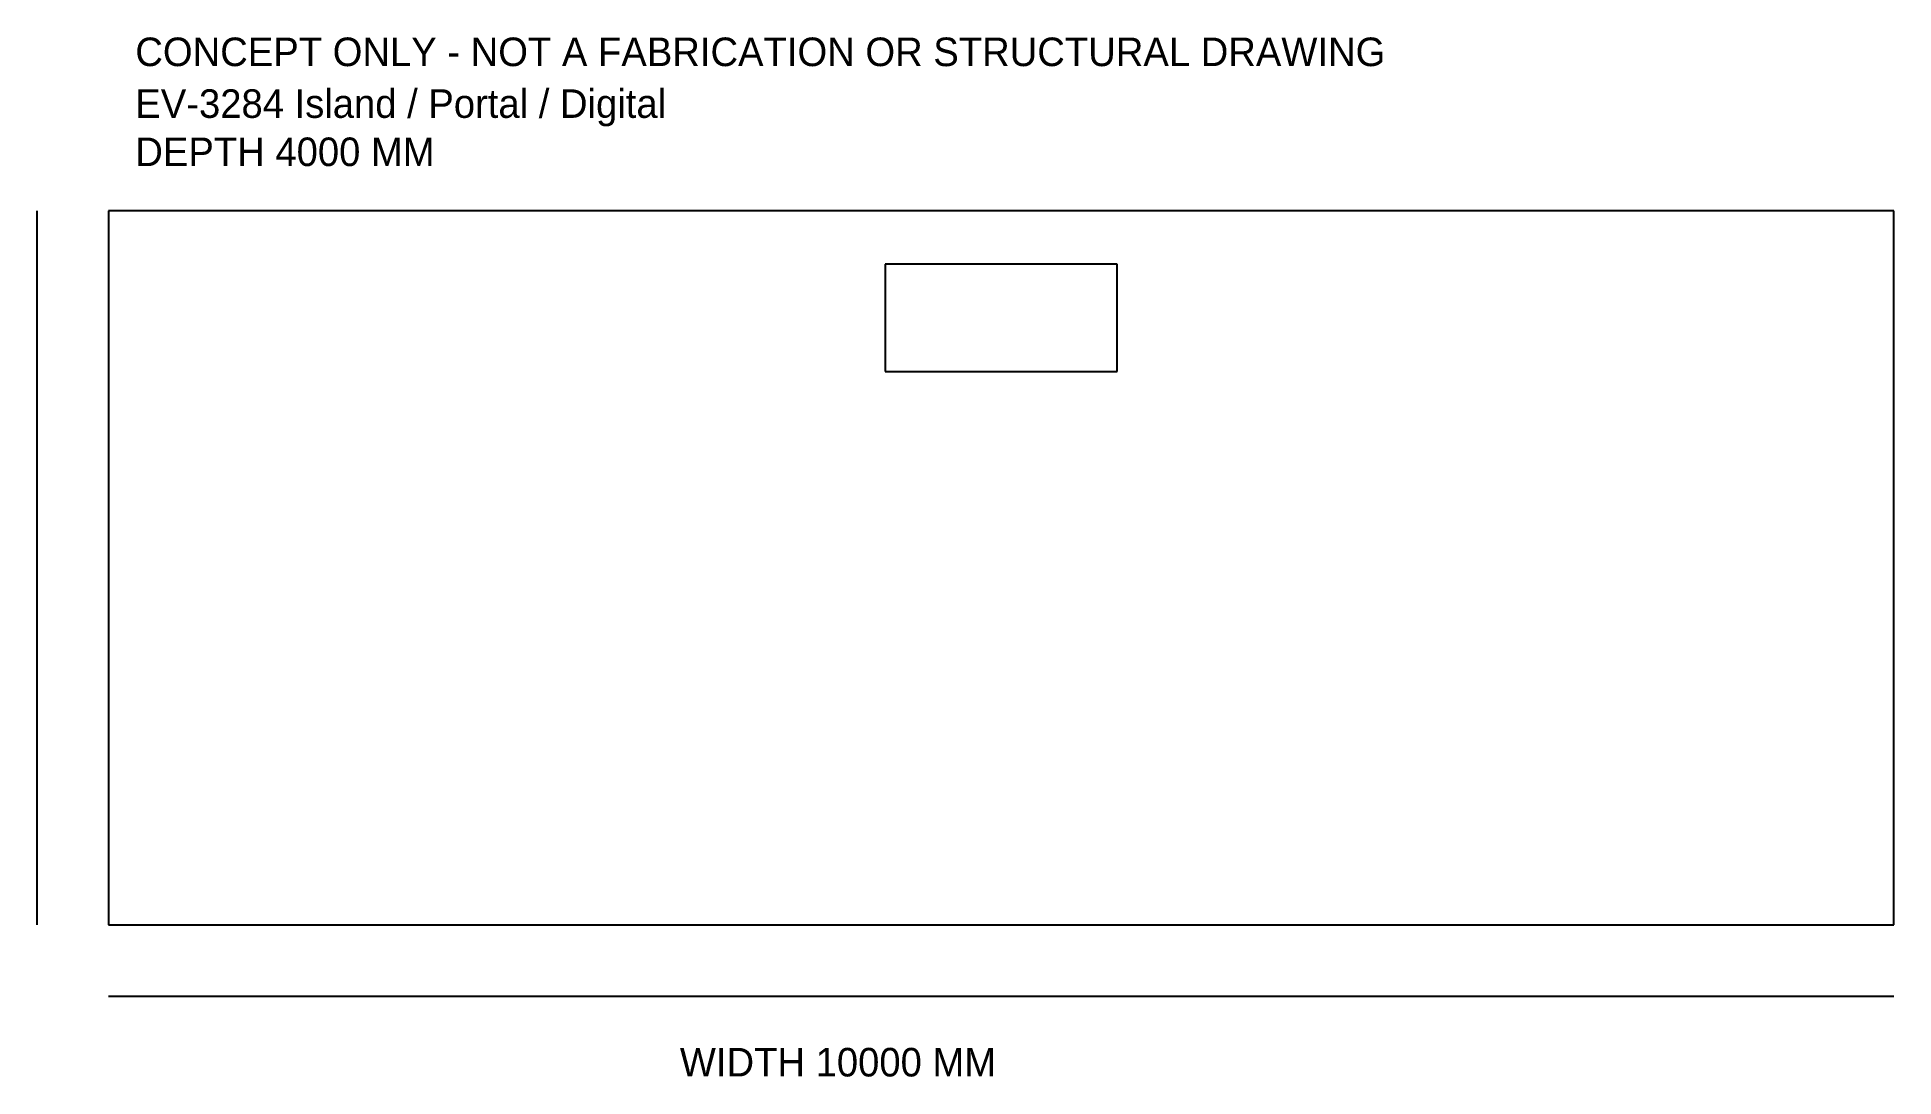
# Model space of a CAD drawing. Header units: millimetres. Extents: x -400 to 10000, y -852 to 4972.
import ezdxf

# ---------------------------------------------------------------- set-up
doc = ezdxf.new("R2010")
doc.units = ezdxf.units.MM

msp = doc.modelspace()

# ---------------------------------------------------------------- linework, layer by layer
at = {"layer": 'DIMENSIONS'}
for p, q in [((-400, 0), (-400, 4000)), ((0, -400), (10000, -400))]:
    msp.add_line(p, q, dxfattribs=at)
at = {"layer": 'FOOTPRINT'}
for p, q in [((10000, 4000), (0, 4000)), ((0, 4000), (0, 0)), ((10000, 0), (10000, 4000)), ((0, 0), (10000, 0))]:
    msp.add_line(p, q, dxfattribs=at)
at = {"layer": 'FURNITURE'}
for p, q in [((5650, 3700), (4350, 3700)), ((4350, 3700), (4350, 3100)), ((5650, 3100), (5650, 3700)), ((4350, 3100), (5650, 3100))]:
    msp.add_line(p, q, dxfattribs=at)

# ---------------------------------------------------------------- texts
at = {"layer": 'LABELS'}
for s, p in [('CONCEPT ONLY - NOT A FABRICATION OR STRUCTURAL DRAWING', (150, 4810)), ('EV-3284 Island / Portal / Digital', (150, 4520)), ('DEPTH 4000 MM', (150, 4250)), ('WIDTH 10000 MM', (3200, -850))]:
    msp.add_text(s, height=160, dxfattribs=at).set_placement(p)

doc.saveas('drawing.dxf')
